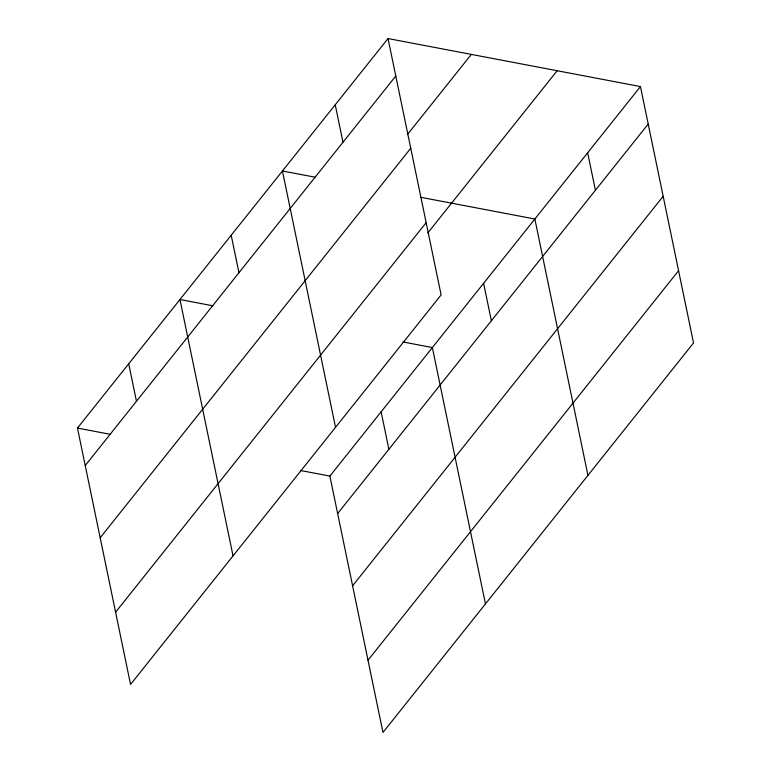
<?xml version="1.0" encoding="UTF-8"?>
<svg xmlns="http://www.w3.org/2000/svg" width="771" height="771" viewBox="0 0 771 771"><rect width="100%" height="100%" fill="white"/><g stroke="black" fill="none" stroke-linecap="round" stroke-linejoin="round"><path stroke-width="1.16" d="M388.025 38.55L441.118 294.907L130.55 684.426L77.466 428.069L388.025 38.55L640.45 86.574L693.534 342.931L382.975 732.45L329.882 476.092L640.45 86.574M85.224 465.539L395.783 76.021M407.377 134.607L471.332 54.394M100.182 537.773L410.75 148.254M115.592 612.193L426.161 222.674M427.789 232.967L557.154 70.73M337.64 513.563L648.209 124.044M352.598 585.796L663.166 196.277M368.018 660.217L678.576 270.698M315.291 177.234L282.437 170.989L335.53 427.346M420.995 197.347L534.852 219.012L587.945 475.37M212.796 305.779L179.951 299.524L233.035 555.881M403.04 341.967L432.367 347.548L485.46 603.905M77.466 428.069L110.311 434.324M300.555 470.512L329.882 476.092M587.656 152.793L595.414 190.264M483.61 283.285L491.368 320.746M335.231 104.769L342.989 142.24M381.125 411.82L388.883 449.291M231.194 235.261L238.952 272.722M128.709 363.796L136.467 401.267"/></g></svg>
